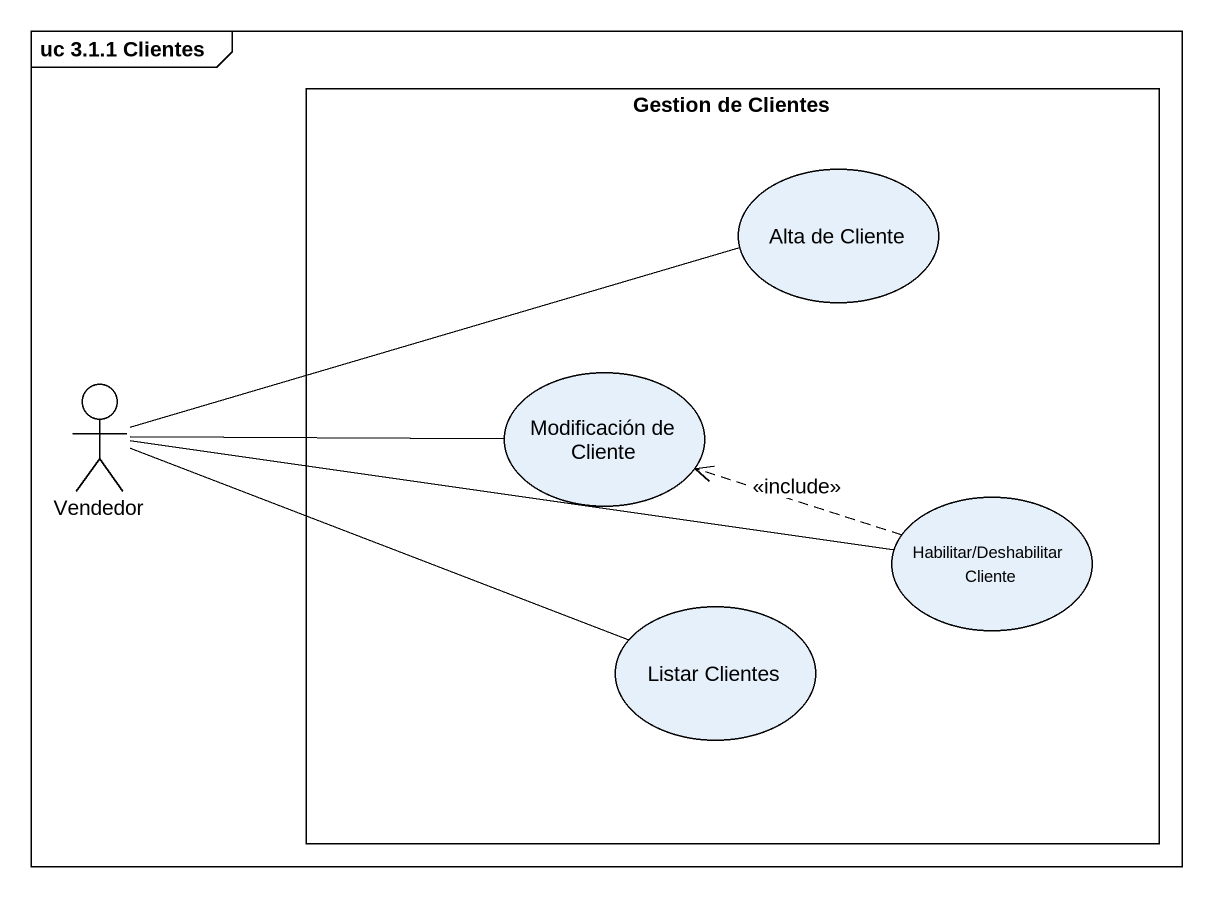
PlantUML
@startuml
mainframe uc 3.1.1 Clientes
rectangle "Gestion de Clientes" as Gestion_de_Clientes {
  usecase "Alta de Cliente" as Alta_de_Cliente
  usecase "Modificación de Cliente" as Modificación_de_Cliente
  usecase "Habilitar/Deshabilitar Cliente" as Habilitar_Deshabilitar
  usecase "Listar Clientes" as Listar_Clientes
}
actor Vendedor
Vendedor -right- Alta_de_Cliente
Vendedor -right- Modificación_de_Cliente
Vendedor -right- Habilitar_Deshabilitar
Vendedor -right- Listar_Clientes
Habilitar_Deshabilitar .left.> Modificación_de_Cliente : <<include>>
@enduml
